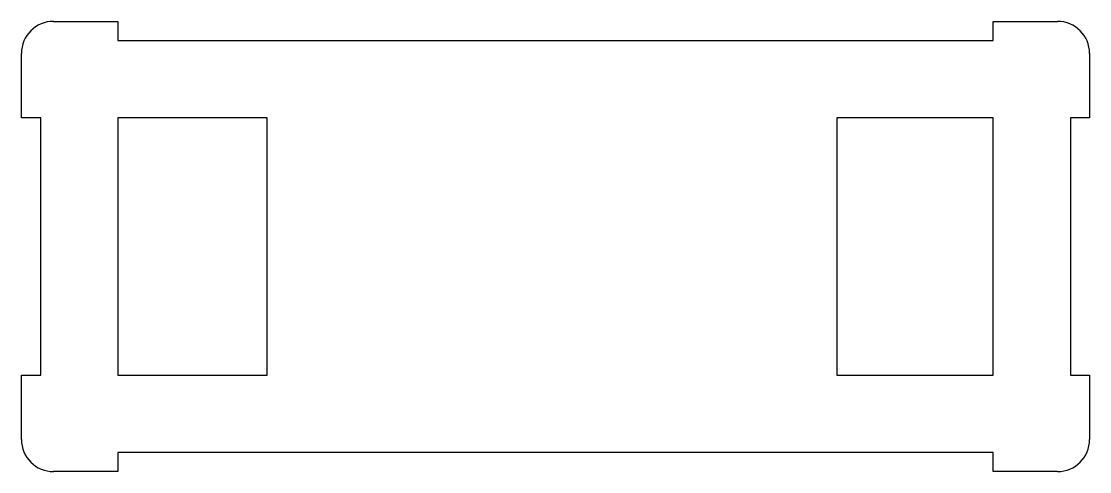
# Model space of a CAD drawing. Header units: millimetres. Extents: x -98 to 68, y -22 to 48.
import ezdxf

# ---------------------------------------------------------------- set-up
doc = ezdxf.new("R2010")
doc.units = ezdxf.units.MM

msp = doc.modelspace()

# ---------------------------------------------------------------- linework, layer by layer
at = {"color": 7, "linetype": 'Continuous', "lineweight": 25}
for p, q in [((-93.35, 47.85), (-83.35, 47.85)), ((-83.35, 47.85), (-83.35, 44.85)), ((52.64, 47.85), (62.64, 47.85)), ((52.64, 44.85), (52.64, 47.85)), ((-83.35, 44.85), (52.64, 44.85)), ((-98.35, 32.85), (-98.35, 42.85)), ((67.64, 42.85), (67.64, 32.85)), ((-95.35, 32.85), (-98.35, 32.85)), ((-95.35, -7.15), (-95.35, 32.85)), ((-60.17, 32.85), (-83.35, 32.85)), ((-83.35, 32.85), (-83.35, -7.15)), ((-60.17, -7.15), (-60.17, 32.85)), ((52.64, 32.85), (28.34, 32.85)), ((28.34, 32.85), (28.34, -7.15)), ((52.64, -7.15), (52.64, 32.85)), ((67.64, 32.85), (64.64, 32.85)), ((64.64, 32.85), (64.64, -7.15)), ((-98.35, -17.15), (-98.35, -7.15)), ((-98.35, -7.15), (-95.35, -7.15)), ((-83.35, -7.15), (-60.17, -7.15)), ((28.34, -7.15), (52.64, -7.15)), ((64.64, -7.15), (67.64, -7.15)), ((67.64, -7.15), (67.64, -17.15)), ((52.64, -19.15), (-83.35, -19.15)), ((-83.35, -19.15), (-83.35, -22.15)), ((52.64, -22.15), (52.64, -19.15)), ((-83.35, -22.15), (-93.35, -22.15)), ((62.64, -22.15), (52.64, -22.15))]:
    msp.add_line(p, q, dxfattribs=at)
for centre, start, end in [((-93.35, 42.85), 90, 180), ((62.64, 42.85), 0, 90), ((-93.35, -17.15), 180, 270), ((62.64, -17.15), 270, 0)]:
    msp.add_arc(centre, 5, start, end, dxfattribs=at)

doc.saveas('drawing.dxf')
